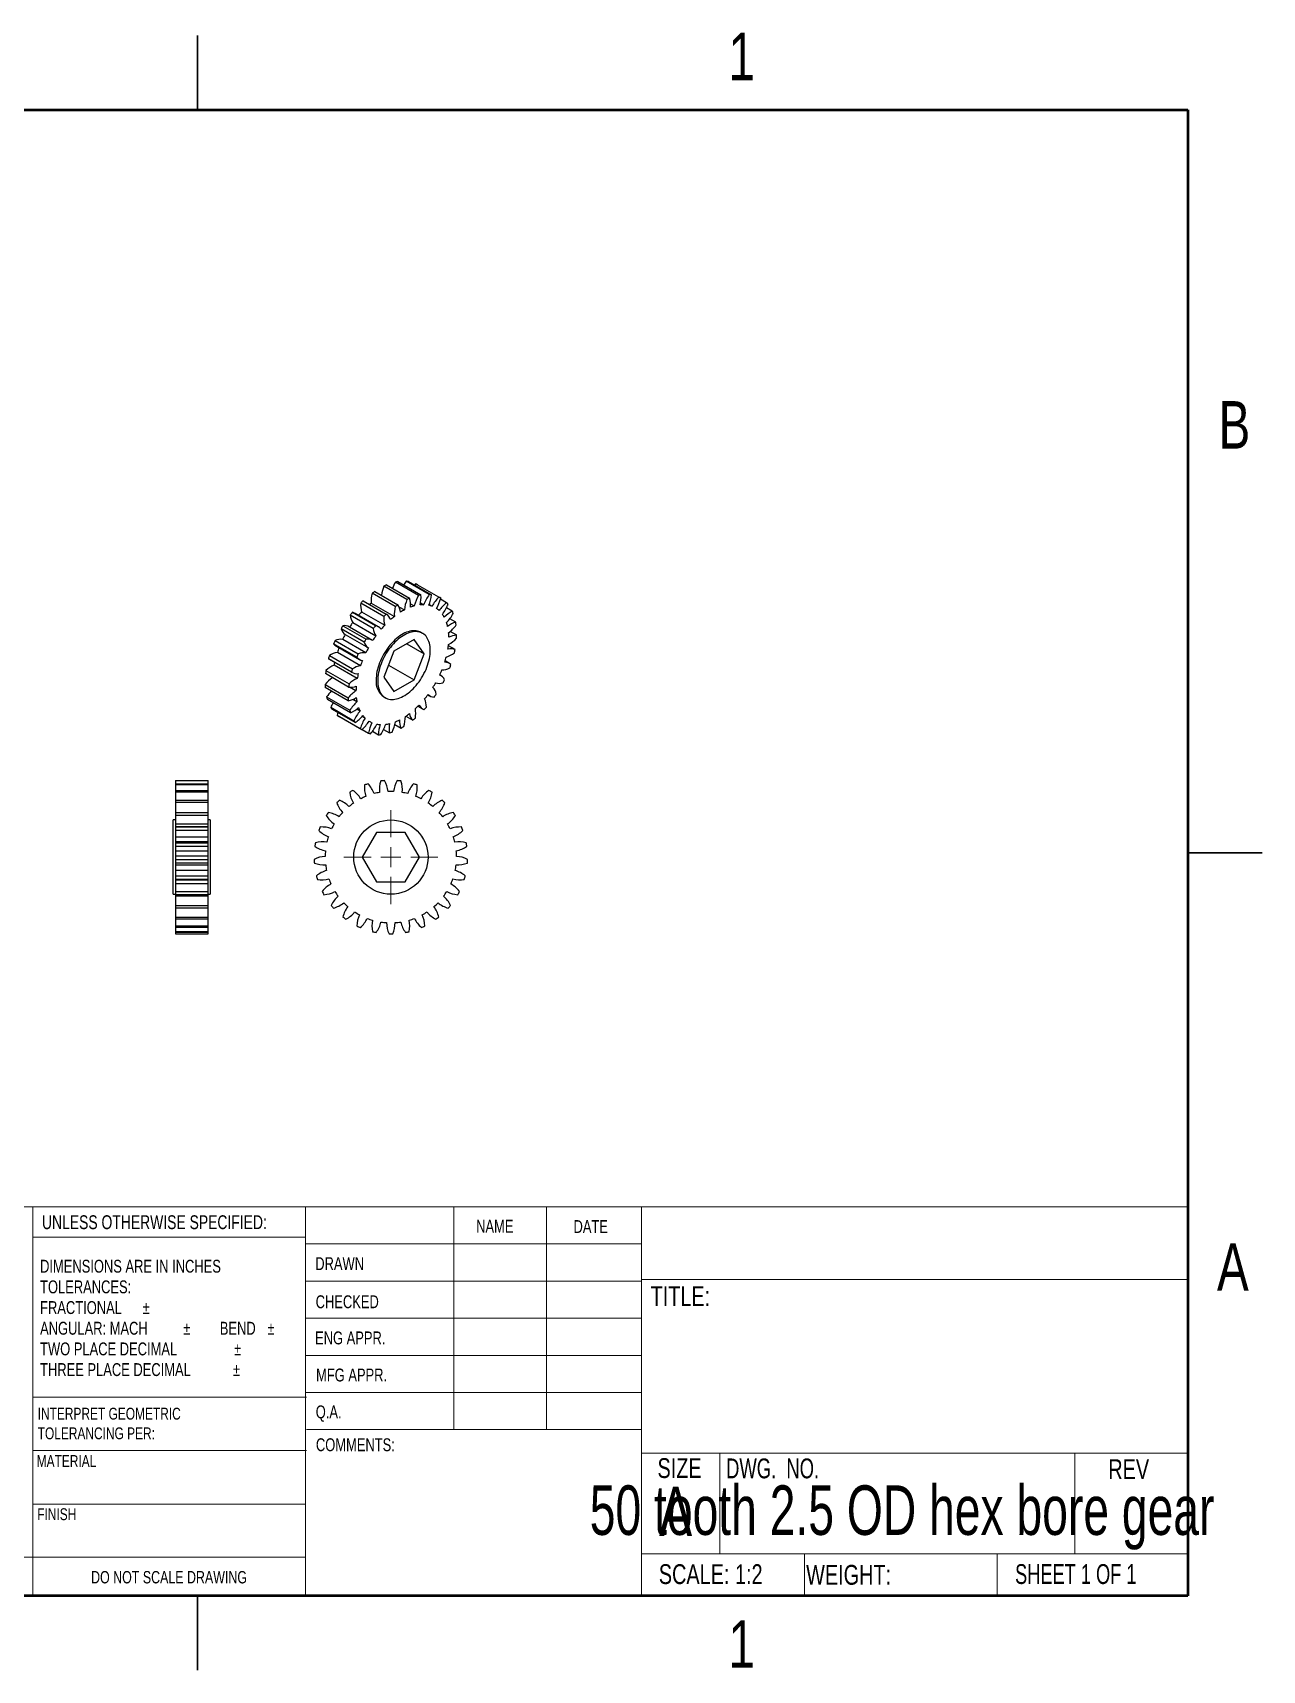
# Model space of a CAD drawing. Header units: inches. Extents: x 0 to 10.9, y 0 to 8.4.
# Drawn here: x 4.67 to 10.88, y 0.12 to 8.39 of the extents above; entities that cross this region are included whole.
import ezdxf

# ---------------------------------------------------------------- set-up
doc = ezdxf.new("R2010")
doc.units = ezdxf.units.IN
doc.header["$MEASUREMENT"] = 0
doc.styles.add('SLDTEXTSTYLE0', font='TXT', dxfattribs={"width": 0.75})
doc.styles.add('SLDTEXTSTYLE1', font='TXT', dxfattribs={"width": 0.698276})
doc.styles.add('SLDTEXTSTYLE2', font='TXT', dxfattribs={"width": 0.6875})
doc.styles.add('SLDTEXTSTYLE3', font='TXT', dxfattribs={"width": 0.694444})

# ---------------------------------------------------------------- blocks, each defined once
blk = doc.blocks.new('SW_CENTERMARKSYMBOL_0')
at = {"color": 0, "linetype": 'Continuous', "lineweight": 18}
for p, q in [((0, 0.1), (0, 0.2375)), ((-0.1, 0), (-0.2375, 0)), ((0, 0), (-0.05, 0)), ((0, 0), (0, 0.05)), ((0, 0), (0, -0.05)), ((0, 0), (0.05, 0)), ((0.1, 0), (0.2375, 0)), ((0, -0.1), (0, -0.2375))]:
    blk.add_line(p, q, dxfattribs=at)

msp = doc.modelspace()

# ---------------------------------------------------------------- linework, layer by layer
at = {"color": 7, "linetype": 'Continuous', "lineweight": 25}
for p, q in [((5.5, 8.375), (5.5, 8)), ((5.5, 8), (5.5, 8.375)), ((6.67, 5.5535), (6.5533, 5.6208)), ((6.4982, 5.493), (6.3815, 5.5603)), ((6.3947, 5.5696), (6.5113, 5.5022)), ((6.5574, 5.5288), (6.4408, 5.5962)), ((6.4539, 5.6021), (6.5706, 5.5348)), ((6.6156, 5.5493), (6.4989, 5.6167)), ((6.5114, 5.619), (6.6281, 5.5517)), ((6.5646, 5.6195), (6.6813, 5.5521)), ((6.718, 5.5411), (6.6013, 5.6084)), ((6.6109, 5.6035), (6.7276, 5.5361)), ((6.2822, 5.4643), (6.3988, 5.3969)), ((6.4124, 5.3916), (6.2958, 5.4589)), ((6.4407, 5.4434), (6.324, 5.5108)), ((6.3284, 5.4663), (6.4451, 5.399)), ((6.3365, 5.5229), (6.4532, 5.4555)), ((6.3771, 5.5107), (6.4938, 5.4434)), ((6.5171, 5.4922), (6.5444, 5.4764)), ((6.5753, 5.5076), (6.5945, 5.4966)), ((6.6258, 5.5121), (6.6418, 5.5028)), ((6.6695, 5.5033), (6.6841, 5.4949)), ((6.7574, 5.5128), (6.7261, 5.5309)), ((6.7864, 5.4699), (6.7568, 5.487)), ((6.3412, 5.3131), (6.2245, 5.3805)), ((6.2341, 5.3965), (6.3508, 5.3291)), ((6.3838, 5.3227), (6.2672, 5.39)), ((6.3875, 5.3825), (6.2708, 5.4499)), ((6.2839, 5.4126), (6.4006, 5.3453)), ((6.8036, 5.4144), (6.7736, 5.4317)), ((6.304, 5.2384), (6.1873, 5.3058)), ((6.1947, 5.3227), (6.3114, 5.2553)), ((6.2018, 5.2931), (6.3185, 5.2257)), ((6.3494, 5.2597), (6.2328, 5.3271)), ((6.2457, 5.3521), (6.3624, 5.2848)), ((6.5934, 5.3272), (6.4913, 5.2682)), ((6.556, 5.3056), (6.6444, 5.2546)), ((6.6444, 5.2546), (6.5934, 5.3272)), ((6.6361, 5.358), (6.6281, 5.3626)), ((6.8001, 5.2763), (6.7664, 5.2958)), ((6.8083, 5.3488), (6.7756, 5.3677)), ((6.2775, 5.1619), (6.1608, 5.2293)), ((6.1608, 5.2293), (6.1616, 5.2288)), ((6.1616, 5.2288), (6.2783, 5.1614)), ((6.1657, 5.2463), (6.2824, 5.1789)), ((6.3228, 5.1946), (6.2061, 5.2619)), ((6.4913, 5.2682), (6.4403, 5.1367)), ((6.5934, 5.123), (6.6444, 5.2546)), ((6.7714, 5.2062), (6.75, 5.2185)), ((6.263, 5.0872), (6.1463, 5.1546)), ((6.1485, 5.1708), (6.2651, 5.1035)), ((6.3061, 5.1297), (6.1894, 5.197)), ((6.4403, 5.1367), (6.4913, 5.0641)), ((6.464, 5.1977), (6.5934, 5.123)), ((6.7276, 5.1451), (6.7228, 5.1479)), ((6.1438, 5.1), (6.2605, 5.0326)), ((6.2612, 5.0178), (6.1446, 5.0851)), ((6.3, 5.068), (6.2679, 5.0866)), ((6.4913, 5.0641), (6.5934, 5.123)), ((6.6631, 5.0482), (6.6719, 5.0431)), ((6.152, 5.0369), (6.2687, 4.9696)), ((6.2722, 4.9569), (6.1555, 5.0243)), ((6.1726, 4.9847), (6.2893, 4.9173)), ((6.2955, 4.9074), (6.1788, 4.9747)), ((6.3049, 5.0126), (6.2844, 5.0244)), ((6.3205, 4.966), (6.3039, 4.9755)), ((6.4407, 5.0378), (6.4486, 5.0332)), ((6.6127, 4.9903), (6.6385, 4.9753)), ((6.2047, 4.9456), (6.3213, 4.8783)), ((6.3299, 4.8716), (6.2132, 4.9389)), ((6.3462, 4.9302), (6.3314, 4.9388)), ((6.3661, 4.9146), (6.3687, 4.9131)), ((6.4961, 4.8984), (6.5278, 4.8801)), ((6.5517, 4.9402), (6.5868, 4.9199)), ((6.3312, 4.8728), (6.3634, 4.8543)), ((6.3836, 4.8637), (6.4134, 4.8465)), ((6.4393, 4.8724), (6.4691, 4.8552)), ((5.3884, 4.615), (5.5534, 4.615)), ((5.3884, 4.615), (5.3884, 4.6129)), ((5.5534, 4.6129), (5.3884, 4.6129)), ((5.3884, 4.6129), (5.3884, 4.5989)), ((5.3884, 4.5989), (5.5534, 4.5989)), ((5.3884, 4.5989), (5.3884, 4.593)), ((5.5534, 4.593), (5.3884, 4.593)), ((5.3884, 4.593), (5.3884, 4.5656)), ((5.3884, 4.5656), (5.5534, 4.5656)), ((5.3884, 4.5656), (5.3884, 4.556)), ((5.5534, 4.556), (5.3884, 4.556)), ((5.3884, 4.556), (5.3884, 4.5165)), ((5.5534, 4.6129), (5.5534, 4.615)), ((5.5534, 4.5989), (5.5534, 4.6129)), ((5.5534, 4.593), (5.5534, 4.5989)), ((5.5534, 4.5656), (5.5534, 4.593)), ((5.5534, 4.556), (5.5534, 4.5656)), ((5.5534, 4.5165), (5.5534, 4.556)), ((5.3884, 4.5165), (5.5534, 4.5165)), ((5.3884, 4.5165), (5.3884, 4.5037)), ((5.5534, 4.5037), (5.3884, 4.5037)), ((5.3884, 4.5037), (5.3884, 4.454)), ((5.5534, 4.5037), (5.5534, 4.5165)), ((5.5534, 4.454), (5.5534, 4.5037)), ((5.3884, 4.4163), (5.3771, 4.4163)), ((5.3771, 4.2288), (5.3771, 4.4163)), ((5.3884, 4.454), (5.5534, 4.454)), ((5.3884, 4.454), (5.3884, 4.4385)), ((5.3884, 4.454), (5.5534, 4.454)), ((5.5534, 4.4385), (5.3884, 4.4385)), ((5.3884, 4.4385), (5.3884, 4.3964)), ((5.3884, 4.3964), (5.5534, 4.3964)), ((5.3884, 4.3964), (5.3884, 4.381)), ((5.5534, 4.381), (5.3884, 4.381)), ((5.3884, 4.381), (5.3884, 4.3809)), ((5.3884, 4.3809), (5.5534, 4.3809)), ((5.3884, 4.3809), (5.3884, 4.3635)), ((5.5534, 4.4385), (5.5534, 4.454)), ((5.5534, 4.3964), (5.5534, 4.4385)), ((5.5646, 4.4163), (5.5534, 4.4163)), ((5.5534, 4.381), (5.5534, 4.3964)), ((5.5534, 4.3809), (5.5534, 4.381)), ((5.5534, 4.3635), (5.5534, 4.3809)), ((5.5646, 4.4163), (5.5646, 4.0413)), ((5.5534, 4.3635), (5.3884, 4.3635)), ((5.3884, 4.3635), (5.3884, 4.331)), ((5.3884, 4.331), (5.5534, 4.331)), ((5.3884, 4.331), (5.3884, 4.3054)), ((5.5534, 4.3054), (5.3884, 4.3054)), ((5.3884, 4.3054), (5.3884, 4.3007)), ((5.3884, 4.3007), (5.5534, 4.3007)), ((5.3884, 4.3007), (5.3884, 4.2823)), ((5.5534, 4.331), (5.5534, 4.3635)), ((5.5534, 4.3054), (5.5534, 4.331)), ((5.5534, 4.3007), (5.5534, 4.3054)), ((5.5534, 4.2823), (5.5534, 4.3007)), ((6.4039, 4.3538), (6.3317, 4.2288)), ((6.5482, 4.3538), (6.4039, 4.3538)), ((6.6204, 4.2288), (6.5482, 4.3538)), ((5.3771, 4.0413), (5.3771, 4.2288)), ((5.5534, 4.2823), (5.3884, 4.2823)), ((5.3884, 4.2823), (5.3884, 4.2609)), ((5.3884, 4.2609), (5.5534, 4.2609)), ((5.3884, 4.2609), (5.3884, 4.2327)), ((5.3884, 4.2327), (5.3884, 4.2172)), ((5.5534, 4.2327), (5.3884, 4.2327)), ((5.3884, 4.2172), (5.5534, 4.2172)), ((5.3884, 4.2172), (5.3884, 4.1985)), ((5.5534, 4.2609), (5.5534, 4.2823)), ((5.5534, 4.2327), (5.5534, 4.2609)), ((5.5534, 4.2172), (5.5534, 4.2327)), ((5.5534, 4.1985), (5.5534, 4.2172)), ((6.3317, 4.2288), (6.4039, 4.1038)), ((6.5482, 4.1038), (6.6204, 4.2288)), ((10.875, 4.25), (10.5, 4.25)), ((10.5, 4.25), (10.875, 4.25)), ((5.5534, 4.1985), (5.3884, 4.1985)), ((5.3884, 4.1985), (5.3884, 4.1891)), ((5.3884, 4.1892), (5.3884, 4.1613)), ((5.3884, 4.1891), (5.5534, 4.1891)), ((5.5534, 4.1613), (5.3884, 4.1613)), ((5.3884, 4.1613), (5.3884, 4.1342)), ((5.3884, 4.1342), (5.5534, 4.1342)), ((5.3884, 4.1342), (5.3884, 4.1162)), ((5.5534, 4.1891), (5.5534, 4.1985)), ((5.5534, 4.1613), (5.5534, 4.1892)), ((5.5534, 4.1342), (5.5534, 4.1613)), ((5.5534, 4.1162), (5.5534, 4.1342)), ((5.5534, 4.1162), (5.3884, 4.1162)), ((5.3884, 4.1162), (5.3884, 4.1146)), ((5.3884, 4.1146), (5.5534, 4.1146)), ((5.3884, 4.1146), (5.3884, 4.0931)), ((5.5534, 4.0931), (5.3884, 4.0931)), ((5.3884, 4.0931), (5.3884, 4.0556)), ((5.3884, 4.0556), (5.5534, 4.0556)), ((5.3884, 4.0556), (5.3884, 4.0391)), ((5.5534, 4.1146), (5.5534, 4.1162)), ((5.5534, 4.0931), (5.5534, 4.1146)), ((5.5534, 4.0556), (5.5534, 4.0931)), ((5.5534, 4.0391), (5.5534, 4.0556)), ((6.4039, 4.1038), (6.5482, 4.1038)), ((5.3771, 4.0413), (5.3884, 4.0413)), ((5.5534, 4.0391), (5.3884, 4.0391)), ((5.3884, 4.0391), (5.3884, 4.0313)), ((5.5534, 4.0313), (5.3884, 4.0313)), ((5.3884, 4.0313), (5.3884, 3.9852)), ((5.3884, 3.9852), (5.5534, 3.9852)), ((5.3884, 3.9852), (5.3884, 3.9709)), ((5.5534, 3.9709), (5.3884, 3.9709)), ((5.3884, 3.9709), (5.3884, 3.9261)), ((5.5534, 4.0413), (5.5646, 4.0413)), ((5.5534, 4.0313), (5.5534, 4.0391)), ((5.5534, 3.9852), (5.5534, 4.0313)), ((5.5534, 3.9709), (5.5534, 3.9852)), ((5.5534, 3.9261), (5.5534, 3.9709)), ((5.3884, 3.9261), (5.5534, 3.9261)), ((5.3884, 3.9261), (5.3884, 3.9148)), ((5.5534, 3.9148), (5.3884, 3.9148)), ((5.3884, 3.9148), (5.3884, 3.8812)), ((5.5534, 3.9148), (5.5534, 3.9261)), ((5.5534, 3.8812), (5.5534, 3.9148)), ((5.3884, 3.8812), (5.5534, 3.8812)), ((5.3884, 3.8812), (5.3884, 3.8733)), ((5.5534, 3.8733), (5.3884, 3.8733)), ((5.3884, 3.8733), (5.3884, 3.8525)), ((5.3884, 3.8525), (5.5534, 3.8525)), ((5.3884, 3.8525), (5.3884, 3.8485)), ((5.5534, 3.8485), (5.3884, 3.8485)), ((5.3884, 3.8485), (5.3884, 3.8414)), ((5.3884, 3.8414), (5.5534, 3.8414)), ((5.3884, 3.8414), (5.3884, 3.8413)), ((5.3884, 3.8413), (5.5534, 3.8413)), ((5.5534, 3.8733), (5.5534, 3.8812)), ((5.5534, 3.8525), (5.5534, 3.8733)), ((5.5534, 3.8485), (5.5534, 3.8525)), ((5.5534, 3.8414), (5.5534, 3.8485)), ((5.5534, 3.8413), (5.5534, 3.8414)), ((5.5, 0.125), (5.5, 0.5)), ((5.5, 0.5), (5.5, 0.125))]:
    msp.add_line(p, q, dxfattribs=at)
at = {"color": 7, "linetype": 'Continuous', "lineweight": 50}
for p, q in [((0.5, 8), (10.5, 8)), ((10.5, 8), (10.5, 0.5)), ((10.5, 0.5), (0.5, 0.5))]:
    msp.add_line(p, q, dxfattribs=at)
at = {"color": 7, "linetype": 'Continuous', "lineweight": 18}
for p, q in [((2.6911, 2.4643), (10.5, 2.4643)), ((4.6683, 0.5), (4.6683, 2.4643)), ((6.0452, 2.4643), (6.0452, 0.5)), ((6.7937, 2.4643), (6.7937, 1.3393)), ((7.2622, 2.4643), (7.2622, 1.3393)), ((7.7413, 2.4643), (7.7413, 0.5)), ((6.0452, 2.31), (4.6683, 2.31)), ((6.0452, 2.2768), (7.7413, 2.2768)), ((6.0452, 2.0893), (7.7413, 2.0893)), ((7.7413, 2.0972), (10.5, 2.0972)), ((6.0452, 1.9018), (7.7413, 1.9018)), ((7.7413, 1.7143), (6.0452, 1.7143)), ((4.6683, 1.5037), (6.0497, 1.5037)), ((7.7413, 1.5268), (6.0452, 1.5268)), ((7.7413, 1.3393), (6.0497, 1.3393)), ((4.6683, 1.2337), (6.0497, 1.2337)), ((7.7413, 1.2199), (10.5, 1.2199)), ((8.1368, 1.2199), (8.1368, 0.7129)), ((9.9281, 1.2199), (9.9281, 0.7129)), ((4.6683, 0.9637), (6.0452, 0.9637)), ((2.6911, 0.6963), (6.0452, 0.6963)), ((7.7413, 0.7129), (10.5, 0.7129)), ((8.5644, 0.7129), (8.5644, 0.5)), ((9.5363, 0.7129), (9.5363, 0.5))]:
    msp.add_line(p, q, dxfattribs=at)
at = {"color": 7, "linetype": 'Continuous', "lineweight": 25, "flags": 128}
for points in [[(6.6013, 5.6084), (6.5966, 5.6033), (6.5953, 5.6018)], [(6.6281, 5.3626), (6.6235, 5.365), (6.6171, 5.3676), (6.6102, 5.3696), (6.6031, 5.3708), (6.5957, 5.3714), (6.5881, 5.3712), (6.5802, 5.3703), (6.5721, 5.3688), (6.5639, 5.3665), (6.5556, 5.3636), (6.5471, 5.36), (6.5386, 5.3557), (6.5301, 5.3508), (6.5217, 5.3453), (6.5132, 5.3391), (6.5049, 5.3325), (6.4967, 5.3252), (6.4886, 5.3175), (6.4807, 5.3092), (6.4731, 5.3006), (6.4657, 5.2915), (6.4585, 5.282), (6.4517, 5.2722), (6.4453, 5.2621), (6.4392, 5.2518), (6.4334, 5.2412), (6.4281, 5.2305), (6.4233, 5.2196), (6.4189, 5.2087), (6.4149, 5.1977), (6.4115, 5.1867), (6.4086, 5.1758), (6.4061, 5.165), (6.4043, 5.1544), (6.4029, 5.1439), (6.4021, 5.1337), (6.4018, 5.1237)], [(6.6749, 5.2722), (6.6747, 5.2818), (6.6738, 5.2911), (6.6725, 5.3), (6.6706, 5.3085), (6.6682, 5.3165), (6.6652, 5.324), (6.6618, 5.331), (6.6579, 5.3375), (6.6535, 5.3433), (6.6486, 5.3485), (6.6433, 5.3532), (6.6376, 5.3571), (6.6315, 5.3604), (6.625, 5.3631), (6.6182, 5.365), (6.6111, 5.3662), (6.6037, 5.3668), (6.596, 5.3666), (6.5881, 5.3657), (6.5801, 5.3642), (6.5719, 5.3619), (6.5635, 5.359), (6.5551, 5.3554), (6.5466, 5.3511), (6.5381, 5.3462), (6.5296, 5.3407), (6.5212, 5.3346), (6.5128, 5.3279), (6.5046, 5.3206), (6.4966, 5.3129), (6.4887, 5.3046), (6.481, 5.296), (6.4736, 5.2869), (6.4665, 5.2774), (6.4597, 5.2676), (6.4532, 5.2575), (6.4471, 5.2472), (6.4414, 5.2366), (6.4361, 5.2259), (6.4312, 5.215), (6.4268, 5.2041), (6.4229, 5.1931), (6.4195, 5.1821), (6.4165, 5.1712), (6.4141, 5.1604), (6.4122, 5.1498), (6.4109, 5.1393), (6.41, 5.1291), (6.4098, 5.1191), (6.41, 5.1094), (6.4109, 5.1001), (6.4122, 5.0912), (6.4141, 5.0828), (6.4165, 5.0748), (6.4195, 5.0672), (6.4229, 5.0602), (6.4268, 5.0538), (6.4312, 5.048), (6.4361, 5.0427), (6.4414, 5.0381), (6.4471, 5.0341), (6.4532, 5.0308), (6.4597, 5.0282), (6.4665, 5.0263), (6.4736, 5.025), (6.481, 5.0245), (6.4887, 5.0247), (6.4966, 5.0255), (6.5046, 5.0271), (6.5128, 5.0293), (6.5212, 5.0323), (6.5296, 5.0359), (6.5381, 5.0402), (6.5466, 5.0451), (6.5551, 5.0506), (6.5635, 5.0567), (6.5719, 5.0634), (6.5801, 5.0706), (6.5881, 5.0784), (6.596, 5.0866), (6.6037, 5.0953), (6.6111, 5.1044), (6.6182, 5.1139), (6.625, 5.1237), (6.6315, 5.1338), (6.6376, 5.1441), (6.6433, 5.1547), (6.6486, 5.1654), (6.6535, 5.1763), (6.6579, 5.1872), (6.6618, 5.1982), (6.6652, 5.2091), (6.6682, 5.22), (6.6706, 5.2308), (6.6725, 5.2415), (6.6738, 5.252), (6.6747, 5.2622), (6.6749, 5.2722)], [(6.209, 4.9573), (6.207, 4.9523), (6.2047, 4.9456)]]:
    msp.add_lwpolyline(points, dxfattribs=at)
at = {"color": 7, "linetype": 'Continuous', "lineweight": 25}
msp.add_circle((6.4761, 4.2288), 0.1875, dxfattribs=at)
for centre, radius, start, end in [((6.7552, 5.4754), 0.2489, 144.23647, 149.42148), ((6.5412, 5.4689), 0.1524, 81.1555, 85.44029), ((6.535, 5.5217), 0.1583, 165.86783, 183.96809), ((6.6329, 5.2167), 0.4257, 124.02232, 126.18258), ((6.6313, 5.5206), 0.205, 158.36938, 171.74157), ((6.5741, 5.3185), 0.308, 112.9684, 115.64895), ((6.7124, 5.5001), 0.2432, 151.37121, 159.68746), ((6.5445, 5.4088), 0.2128, 98.94344, 102.37366), ((6.8214, 5.4363), 0.2348, 151.23877, 165.13761), ((6.5467, 5.491), 0.1295, 60.29272, 65.06897), ((6.6612, 5.3415), 0.2128, 98.94344, 102.37366), ((6.47, 5.5408), 0.1585, 345.83114, 3.91553), ((6.872, 5.4079), 0.249, 144.23106, 157.59407), ((6.4807, 5.5745), 0.2018, 338.2707, 353.64919), ((6.6578, 5.4015), 0.1524, 81.1555, 85.44029), ((6.8934, 5.3767), 0.2404, 136.85512, 150.53449), ((6.6634, 5.4237), 0.1295, 60.29272, 65.06897), ((6.7736, 5.0663), 0.6323, 140.99906, 142.65841), ((6.2711, 5.416), 0.0495, 60.08487, 77.05463), ((6.6952, 5.1182), 0.5056, 136.4902, 139.12561), ((6.4383, 5.4998), 0.1148, 174.49366, 196.93706), ((6.7076, 5.1264), 0.543, 133.10193, 134.93861), ((6.6262, 5.1917), 0.4048, 127.97204, 129.45774), ((6.8242, 5.0591), 0.543, 133.10193, 134.93861), ((6.4195, 5.4084), 0.0579, 18.87453, 54.42303), ((6.6517, 5.4543), 0.1583, 165.86783, 183.96809), ((6.7495, 5.1494), 0.4257, 124.02232, 126.18258), ((6.4447, 5.4579), 0.08, 4.99548, 33.6042), ((6.6905, 5.2003), 0.3124, 117.88223, 122.11239), ((6.7448, 5.4543), 0.2017, 158.30396, 173.69182), ((6.6908, 5.2512), 0.308, 112.9684, 115.64895), ((6.4605, 5.5014), 0.115, 354.45042, 16.86954), ((6.6521, 5.2848), 0.2194, 105.229, 110.58282), ((6.6393, 5.3506), 0.1522, 89.04803, 95.88065), ((6.6426, 5.3859), 0.1167, 69.19361, 77.35111), ((6.5006, 5.5965), 0.2349, 331.20674, 345.10107), ((6.6436, 5.3897), 0.1128, 47.79535, 56.13929), ((6.8894, 5.3476), 0.2114, 128.61583, 143.52354), ((6.5347, 5.5995), 0.249, 324.19833, 337.56086), ((6.8683, 5.3213), 0.1697, 118.85783, 136.13245), ((6.6541, 5.4136), 0.1432, 39.37879, 43.84479), ((6.5821, 5.5769), 0.2403, 316.81964, 330.50247), ((6.6106, 5.3874), 0.1942, 21.4866, 25.13178), ((6.8047, 5.0442), 0.6706, 148.30608, 149.90175), ((6.2793, 5.3993), 0.0579, 198.9487, 234.52592), ((6.2406, 5.3422), 0.0547, 60.97216, 96.81994), ((6.7403, 5.082), 0.5635, 144.07462, 146.9293), ((6.3504, 5.4569), 0.0799, 185.05036, 213.69106), ((6.8902, 4.999), 0.6323, 140.99906, 142.65841), ((6.4671, 5.3896), 0.0799, 185.05036, 213.69106), ((6.3877, 5.3486), 0.0496, 37.52006, 76.99809), ((6.8129, 5.0499), 0.507, 136.49229, 139.55518), ((6.555, 5.4324), 0.1148, 174.49366, 196.93706), ((6.7498, 5.1157), 0.4158, 127.99443, 131.49061), ((6.6225, 5.3721), 0.1404, 28.38567, 35.5985), ((6.5678, 5.3492), 0.1999, 12.75042, 18.44796), ((6.8396, 5.2943), 0.1253, 106.67795, 127.84209), ((6.636, 5.5262), 0.2113, 308.57503, 323.49077), ((6.5266, 5.3644), 0.2815, 7.36763, 10.21402), ((6.7838, 5.0542), 0.6474, 155.50518, 157.1387), ((6.2271, 5.3366), 0.0504, 217.76708, 239.81964), ((6.2219, 5.2549), 0.073, 81.44079, 111.85165), ((6.7457, 5.0781), 0.5702, 151.27556, 154.10793), ((6.9214, 4.9768), 0.6706, 148.30608, 149.90175), ((6.3959, 5.3319), 0.0579, 198.9487, 234.52592), ((6.3573, 5.275), 0.0545, 59.81546, 96.84928), ((6.8569, 5.0146), 0.5635, 144.07462, 146.9293), ((6.3788, 5.3406), 0.3902, 350.70093, 354.34826), ((6.6855, 5.4507), 0.1695, 298.80817, 316.09685), ((6.4813, 5.336), 0.2875, 0.52741, 4.9985), ((6.8098, 5.2612), 0.0876, 90.9723, 117.88492), ((6.413, 5.3591), 0.3954, 356.24796, 358.51737), ((6.7101, 5.0804), 0.5691, 163.05802, 164.83814), ((6.223, 5.1583), 0.105, 99.26044, 123.09063), ((6.615, 5.1202), 0.4325, 167.86762, 169.77608), ((6.7037, 5.0959), 0.5245, 158.79753, 161.54981), ((6.9005, 4.9869), 0.6474, 155.50518, 157.1387), ((6.3432, 5.2687), 0.0496, 217.61673, 257.09883), ((6.3386, 5.1875), 0.073, 81.44079, 111.85165), ((6.821, 5.0283), 0.5252, 158.55713, 161.54883), ((6.8624, 5.0108), 0.5702, 151.27556, 154.10793), ((6.2844, 5.3603), 0.4867, 342.37433, 345.52182), ((6.7461, 5.1625), 0.0504, 48.55117, 87.59066), ((6.7199, 5.3585), 0.1251, 286.61466, 307.80086), ((6.78, 5.2176), 0.0621, 71.08616, 104.99722), ((6.2942, 5.3744), 0.5153, 347.12715, 349.02906), ((6.291, 4.9758), 0.1926, 124.63562, 139.84418), ((6.5997, 5.1034), 0.4562, 171.49319, 173.556), ((6.247, 5.0618), 0.147, 113.08196, 132.10126), ((6.3637, 4.9944), 0.147, 113.08196, 132.10126), ((6.8268, 5.0131), 0.5691, 163.05802, 164.83814), ((6.3048, 5.2091), 0.0546, 239.92002, 276.92932), ((6.3397, 5.0909), 0.105, 99.26044, 123.09063), ((6.7398, 5.0513), 0.4407, 166.39668, 169.75952), ((6.2213, 5.3827), 0.5537, 334.8778, 337.76608), ((6.7014, 5.1001), 0.052, 27.65889, 65.87141), ((6.7325, 5.2606), 0.0875, 270.89044, 297.83359), ((6.1509, 5.4218), 0.6667, 331.8908, 333.4927), ((6.1992, 5.4013), 0.6141, 339.20697, 340.89898), ((6.4799, 5.1088), 0.3361, 181.49859, 184.02732), ((6.35, 4.9078), 0.2364, 137.55871, 146.87593), ((6.4068, 4.9093), 0.1913, 123.93186, 139.87056), ((6.7163, 5.036), 0.4562, 171.49319, 173.556), ((6.2738, 5.1596), 0.0732, 261.53251, 291.91059), ((6.6382, 5.0644), 0.3382, 175.37635, 179.38897), ((6.4943, 5.1138), 0.093, 173.91991, 234.76791), ((6.2301, 5.3723), 0.5408, 320.36176, 323.29571), ((6.6971, 5.0868), 0.0504, 228.44767, 267.49903), ((6.2035, 5.3913), 0.5735, 327.69325, 330.51459), ((6.6396, 5.0384), 0.0671, 11.47293, 43.66295), ((6.1572, 5.4172), 0.6589, 324.6947, 326.30922), ((6.7229, 5.1676), 0.062, 250.98613, 284.92858), ((6.3787, 5.0934), 0.2337, 193.98789, 197.21049), ((6.3977, 4.8746), 0.2506, 148.05866, 153.95483), ((6.3147, 5.0665), 0.164, 209.95194, 214.03223), ((6.5965, 5.0414), 0.3361, 181.49859, 184.02732), ((6.2442, 5.1216), 0.1052, 279.33252, 303.13619), ((6.4599, 4.8455), 0.228, 132.84168, 147.01674), ((6.4954, 5.026), 0.2337, 193.98789, 197.21049), ((6.2144, 5.0923), 0.1472, 293.13776, 312.13925), ((6.5117, 4.8088), 0.2475, 140.58361, 153.99975), ((6.541, 5.0598), 0.2408, 186.27451, 191.30714), ((6.4692, 5.0402), 0.1662, 200.08707, 206.53131), ((6.2866, 5.321), 0.4644, 312.39652, 315.64402), ((6.4659, 4.9543), 0.1359, 350.00383, 10.04561), ((6.6648, 5.0204), 0.0521, 207.57295, 245.76662), ((6.2087, 5.376), 0.5928, 317.15759, 318.88987), ((6.5595, 4.9871), 0.0959, 359.45694, 24.78415), ((6.2901, 5.046), 0.1318, 229.60685, 234.32779), ((6.4314, 4.9992), 0.164, 209.95194, 214.03223), ((6.1884, 5.0662), 0.1915, 303.97657, 319.90445), ((6.553, 4.7996), 0.2447, 147.72156, 161.24103), ((6.4067, 4.9786), 0.1318, 229.60685, 234.32779), ((6.1747, 5.0387), 0.2281, 312.87945, 327.0489), ((6.432, 5.0178), 0.1226, 217.66483, 225.55875), ((6.5797, 4.8131), 0.2203, 154.70561, 169.21021), ((6.4241, 5.0092), 0.1109, 238.46007, 246.90162), ((6.1825, 5.0082), 0.2475, 320.61743, 334.03212), ((6.4288, 5.0281), 0.1304, 259.51091, 267.08488), ((6.5941, 4.8418), 0.1808, 161.95816, 178.51339), ((6.2185, 4.9775), 0.2446, 327.7537, 341.27561), ((6.426, 5.0794), 0.182, 277.62633, 283.69077), ((6.6031, 4.8788), 0.1361, 169.96435, 189.98624), ((6.2829, 4.9533), 0.2201, 334.73801, 349.24939), ((6.4007, 5.1567), 0.2635, 291.93894, 296.67841), ((6.6151, 4.9202), 0.0961, 179.40871, 204.70727), ((6.3518, 5.2002), 0.3653, 298.80109, 301.19354), ((6.3692, 4.9436), 0.1806, 341.99282, 358.56042), ((6.3505, 5.2437), 0.3641, 303.19263, 307.01227), ((6.6355, 4.9663), 0.0672, 191.40942, 223.56676), ((6.2825, 5.299), 0.4861, 308.75386, 310.73118), ((6.4078, 4.9832), 0.1363, 250.9647, 255.58001), ((6.4117, 5.0244), 0.1779, 270.53183, 274.39686), ((6.3967, 5.1013), 0.2565, 286.39186, 289.41997), ((6.4761, 4.2288), 0.3875, 119.65342, 122.41555), ((6.4122, 4.5739), 0.145, 187.12201, 210.17644), ((6.2011, 4.4469), 0.145, 31.89253, 54.94695), ((6.4879, 4.5796), 0.145, 174.70822, 197.76265), ((6.4761, 4.2288), 0.3875, 107.23962, 110.00176), ((6.2544, 4.5009), 0.145, 19.47873, 42.53316), ((6.4761, 4.2288), 0.3315, 99.97214, 104.85544), ((6.563, 4.5688), 0.145, 162.29443, 185.34885), ((6.4761, 4.2288), 0.3875, 94.82583, 97.58796), ((6.318, 4.5422), 0.145, 7.06494, 30.11937), ((6.4761, 4.2288), 0.3315, 87.55835, 92.44165), ((6.6341, 4.5422), 0.145, 149.88063, 172.93506), ((6.4761, 4.2288), 0.3875, 82.41204, 85.17417), ((6.3891, 4.5688), 0.145, 354.65115, 17.70557), ((6.4761, 4.2288), 0.3315, 75.14456, 80.02786), ((6.6977, 4.5009), 0.145, 137.46684, 160.52127), ((6.4761, 4.2288), 0.3875, 69.99824, 72.76038), ((6.4642, 4.5796), 0.145, 342.23735, 5.29178), ((6.7511, 4.4469), 0.145, 125.05305, 148.10747), ((6.5399, 4.5739), 0.145, 329.82356, 352.87799), ((6.4761, 4.2288), 0.3875, 57.58445, 60.34658), ((6.4761, 4.2288), 0.3875, 132.06721, 134.82934), ((6.3395, 4.5521), 0.145, 199.53581, 222.59023), ((6.1606, 4.3827), 0.145, 44.30632, 67.36074), ((6.4761, 4.2288), 0.3315, 124.79973, 129.68303), ((6.4761, 4.2288), 0.3315, 112.38594, 117.26924), ((6.4761, 4.2288), 0.3315, 62.73076, 67.61406), ((6.4761, 4.2288), 0.3315, 50.31697, 55.20027), ((6.7915, 4.3827), 0.145, 112.63926, 135.69368), ((6.6126, 4.5521), 0.145, 317.40977, 340.46419), ((6.4761, 4.2288), 0.3875, 45.17066, 47.93279), ((6.4761, 4.2288), 0.3875, 156.8948, 159.65693), ((6.1252, 4.236), 0.145, 69.13391, 92.18833), ((6.4761, 4.2288), 0.3875, 144.481, 147.24314), ((6.2732, 4.5152), 0.145, 211.9496, 235.00402), ((6.1349, 4.3113), 0.145, 56.72011, 79.77454), ((6.4761, 4.2288), 0.3315, 149.62732, 154.51061), ((6.4761, 4.2288), 0.3315, 137.21352, 142.09682), ((6.4761, 4.2288), 0.3315, 37.90318, 42.78648), ((6.8172, 4.3113), 0.145, 100.22546, 123.27989), ((6.6789, 4.5152), 0.145, 304.99598, 328.0504), ((6.4761, 4.2288), 0.3315, 25.48939, 30.37268), ((6.8269, 4.236), 0.145, 87.81167, 110.86609), ((6.4761, 4.2288), 0.3875, 32.75686, 35.519), ((6.4761, 4.2288), 0.3875, 20.34307, 23.1052), ((6.4761, 4.2288), 0.3875, 169.30859, 172.07072), ((6.1318, 4.1604), 0.145, 81.5477, 104.60212), ((6.2164, 4.4649), 0.145, 224.36339, 247.41782), ((6.4761, 4.2288), 0.3315, 162.04111, 166.92441), ((6.7357, 4.4649), 0.145, 292.58218, 315.63661), ((6.4761, 4.2288), 0.3315, 13.07559, 17.95889), ((6.8203, 4.1604), 0.145, 75.39788, 98.4523), ((6.4761, 4.2288), 0.3875, 7.92928, 10.69141), ((6.1546, 4.088), 0.145, 93.96149, 117.01592), ((6.4761, 4.2288), 0.3875, 181.72238, 184.48452), ((6.1717, 4.4036), 0.145, 236.77719, 259.83161), ((6.4761, 4.2288), 0.3315, 174.4549, 179.3382), ((6.7804, 4.4036), 0.145, 280.16839, 303.22281), ((6.4761, 4.2288), 0.3315, 0.6618, 5.5451), ((6.7975, 4.088), 0.145, 62.98408, 86.03851), ((6.4761, 4.2288), 0.3875, 355.51548, 358.27762), ((6.1413, 4.3341), 0.145, 249.19098, 272.2454), ((6.1924, 4.0222), 0.145, 106.37529, 129.42971), ((6.4761, 4.2288), 0.3875, 194.13617, 196.89831), ((6.4761, 4.2288), 0.3315, 186.8687, 191.75199), ((6.4761, 4.2288), 0.3315, 348.24801, 353.1313), ((6.7597, 4.0222), 0.145, 50.57029, 73.62471), ((6.8109, 4.3341), 0.145, 267.7546, 290.80902), ((6.4761, 4.2288), 0.3875, 343.10169, 345.86383), ((6.1265, 4.2596), 0.145, 261.60477, 284.6592), ((6.2434, 3.966), 0.145, 118.78908, 141.8435), ((6.4761, 4.2288), 0.3875, 206.54997, 209.3121), ((6.128, 4.1838), 0.145, 274.01857, 297.07299), ((6.4761, 4.2288), 0.3315, 199.28249, 204.16579), ((6.4761, 4.2288), 0.3315, 211.69628, 216.57958), ((6.4761, 4.2288), 0.3315, 323.42042, 328.30372), ((6.8241, 4.1838), 0.145, 242.92701, 265.98143), ((6.4761, 4.2288), 0.3315, 335.83421, 340.71751), ((6.7087, 3.966), 0.145, 38.1565, 61.21092), ((6.8257, 4.2596), 0.145, 255.3408, 278.39523), ((6.4761, 4.2288), 0.3875, 330.6879, 333.45003), ((6.3054, 3.9222), 0.145, 131.20287, 154.2573), ((6.4761, 4.2288), 0.3875, 218.96376, 221.72589), ((6.1458, 4.11), 0.145, 286.43236, 309.48678), ((6.3753, 3.8927), 0.145, 143.61666, 166.67109), ((6.4761, 4.2288), 0.3315, 224.11007, 228.99337), ((6.4761, 4.2288), 0.3315, 311.00663, 315.88993), ((6.5768, 3.8927), 0.145, 13.32891, 36.38334), ((6.8063, 4.11), 0.145, 230.51322, 253.56764), ((6.6467, 3.9222), 0.145, 25.7427, 48.79713), ((6.4761, 4.2288), 0.3875, 318.27411, 321.03624), ((6.4761, 4.2288), 0.3875, 231.37755, 234.13969), ((6.1791, 4.0418), 0.145, 298.84615, 321.90058), ((6.4761, 4.2288), 0.3315, 236.52387, 241.40717), ((6.4499, 3.8789), 0.145, 156.03046, 179.08488), ((6.2263, 3.9823), 0.145, 311.25995, 334.31437), ((6.4761, 4.2288), 0.3315, 248.93766, 253.82096), ((6.5257, 3.8814), 0.145, 168.44425, 191.49868), ((6.2851, 3.9344), 0.145, 323.67374, 346.72816), ((6.4761, 4.2288), 0.3315, 261.35145, 266.23475), ((6.5993, 3.9002), 0.145, 180.85804, 203.91247), ((6.3528, 3.9002), 0.145, 336.08753, 359.14196), ((6.4761, 4.2288), 0.3315, 273.76525, 278.64855), ((6.667, 3.9344), 0.145, 193.27184, 216.32626), ((6.4761, 4.2288), 0.3315, 286.17904, 291.06234), ((6.4264, 3.8814), 0.145, 348.50132, 11.55575), ((6.7259, 3.9823), 0.145, 205.68563, 228.74005), ((6.4761, 4.2288), 0.3315, 298.59283, 303.47613), ((6.5022, 3.8789), 0.145, 0.91512, 23.96954), ((6.773, 4.0418), 0.145, 218.09942, 241.15385), ((6.4761, 4.2288), 0.3875, 305.86031, 308.62245), ((6.4761, 4.2288), 0.3875, 243.79135, 246.55348), ((6.4761, 4.2288), 0.3875, 256.20514, 258.96727), ((6.4761, 4.2288), 0.3875, 268.61893, 271.38107), ((6.4761, 4.2288), 0.3875, 281.03273, 283.79486), ((6.4761, 4.2288), 0.3875, 293.44652, 296.20865)]:
    msp.add_arc(centre, radius, start, end, dxfattribs=at)

# ---------------------------------------------------------------- block references
at = {"color": 7, "linetype": 'Continuous', "lineweight": 0}
msp.add_blockref('SW_CENTERMARKSYMBOL_0', (6.4761, 4.2288), dxfattribs=at)

# ---------------------------------------------------------------- texts
for s, insert, char_height, attachment_point, style in [('1', (8.2476, 8.3892), 0.24, 2, 'SLDTEXTSTYLE0'), ('B', (10.7344, 6.5302), 0.24, 2, 'SLDTEXTSTYLE0'), ('UNLESS OTHERWISE SPECIFIED:', (4.7149, 2.4212), 0.07, 1, 'SLDTEXTSTYLE0'), ('NAME', (6.9065, 2.3985), 0.065, 1, 'SLDTEXTSTYLE0'), ('DATE', (7.3982, 2.3968), 0.065, 1, 'SLDTEXTSTYLE0'), ('A', (10.7266, 2.2802), 0.24, 2, 'SLDTEXTSTYLE0'), ('DIMENSIONS ARE IN INCHES', (4.7054, 2.1966), 0.065, 1, 'SLDTEXTSTYLE0'), ('DRAWN', (6.0944, 2.2096), 0.065, 1, 'SLDTEXTSTYLE0'), ('TOLERANCES:', (4.7054, 2.0923), 0.065, 1, 'SLDTEXTSTYLE0'), ('FRACTIONAL', (4.7054, 1.9879), 0.065, 1, 'SLDTEXTSTYLE0'), ('CHECKED', (6.0965, 2.0172), 0.065, 1, 'SLDTEXTSTYLE0'), ('TITLE:', (7.7871, 2.0627), 0.1, 1, 'SLDTEXTSTYLE0'), ('%%p', (5.223, 1.9879), 0.065, 1, 'SLDTEXTSTYLE0'), ('ANGULAR: MACH', (4.7054, 1.8835), 0.065, 1, 'SLDTEXTSTYLE0'), ('%%p', (5.4288, 1.8835), 0.065, 1, 'SLDTEXTSTYLE0'), ('BEND', (5.6126, 1.8835), 0.065, 1, 'SLDTEXTSTYLE0'), ('%%p', (5.8532, 1.8835), 0.065, 1, 'SLDTEXTSTYLE0'), ('ENG APPR.', (6.0936, 1.8347), 0.065, 1, 'SLDTEXTSTYLE0'), ('TWO PLACE DECIMAL', (4.7054, 1.7792), 0.065, 1, 'SLDTEXTSTYLE0'), ('%%p', (5.6848, 1.7792), 0.065, 1, 'SLDTEXTSTYLE0'), ('THREE PLACE DECIMAL', (4.7054, 1.6748), 0.065, 1, 'SLDTEXTSTYLE0'), ('%%p', (5.6792, 1.6748), 0.065, 1, 'SLDTEXTSTYLE0'), ('MFG APPR.', (6.0985, 1.6475), 0.065, 1, 'SLDTEXTSTYLE0'), ('INTERPRET GEOMETRIC', (4.6933, 1.4499), 0.06, 1, 'SLDTEXTSTYLE0'), ('Q.A.', (6.0969, 1.4615), 0.065, 1, 'SLDTEXTSTYLE0'), ('TOLERANCING PER:', (4.6933, 1.3506), 0.06, 1, 'SLDTEXTSTYLE0'), ('COMMENTS:', (6.0978, 1.2956), 0.065, 1, 'SLDTEXTSTYLE0'), ('MATERIAL', (4.6882, 1.2107), 0.06, 1, 'SLDTEXTSTYLE0'), ('SIZE', (7.822, 1.1952), 0.1, 1, 'SLDTEXTSTYLE0'), ('DWG.  NO.', (8.1685, 1.1938), 0.1, 1, 'SLDTEXTSTYLE3'), ('REV', (10.0978, 1.1899), 0.1, 1, 'SLDTEXTSTYLE0'), ('50 tooth 2.5 OD hex bore gear', (9.0568, 1.058), 0.25, 2, 'SLDTEXTSTYLE1'), ('A', (7.8299, 1.0521), 0.25, 1, 'SLDTEXTSTYLE0'), ('FINISH', (4.6909, 0.9425), 0.06, 1, 'SLDTEXTSTYLE0'), ('SCALE: 1:2', (7.8287, 0.66), 0.1, 1, 'SLDTEXTSTYLE0'), ('SHEET 1 OF 1', (9.6272, 0.6604), 0.1, 1, 'SLDTEXTSTYLE2'), ('DO NOT SCALE DRAWING', (5.3564, 0.6258), 0.0625, 2, 'SLDTEXTSTYLE0'), ('WEIGHT:', (8.5724, 0.6566), 0.1, 1, 'SLDTEXTSTYLE0'), ('1', (8.2476, 0.3773), 0.24, 2, 'SLDTEXTSTYLE0')]:
    msp.add_mtext(s, dxfattribs=dict(at, insert=insert, char_height=char_height, attachment_point=attachment_point, style=style))

doc.saveas('drawing.dxf')
